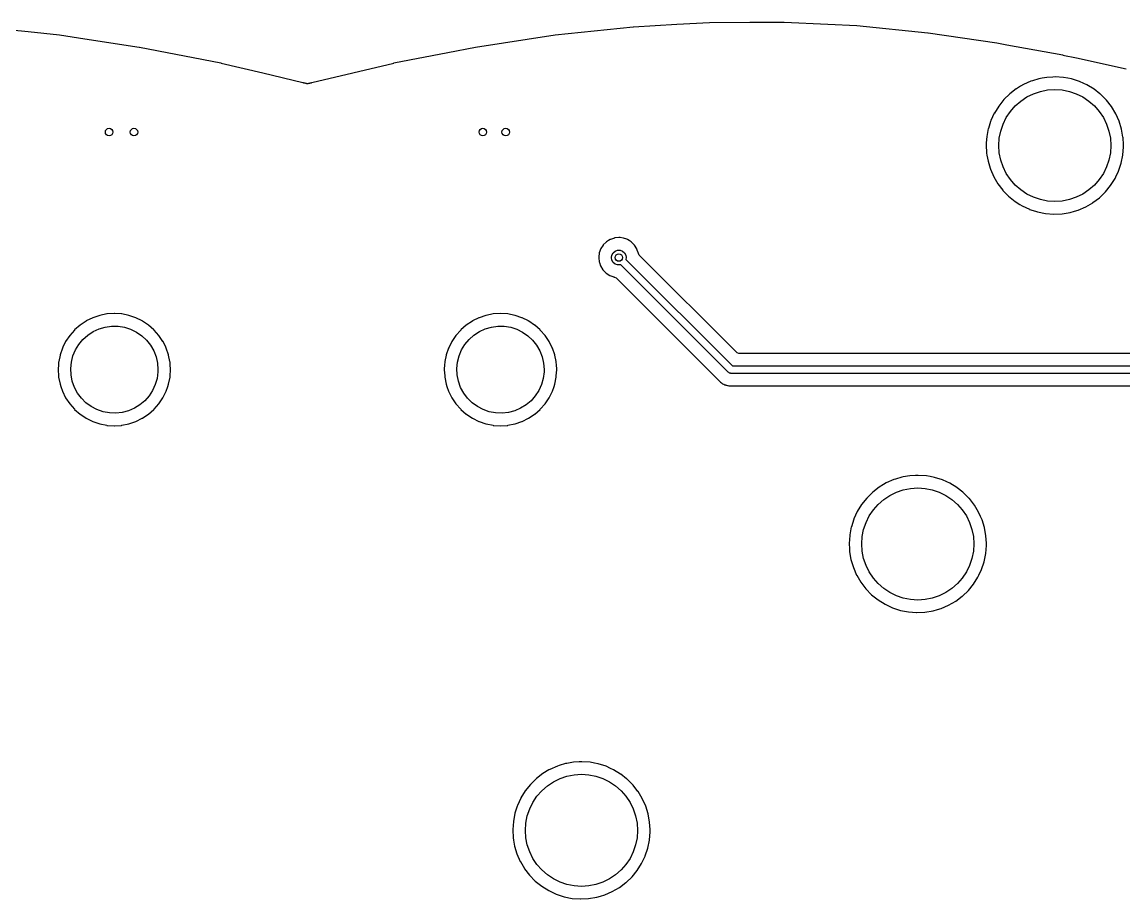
# Model space of a CAD drawing. Extents: x -3.92 to 3.92, y 0.02 to 7.83.
# Drawn here: x -0.451 to 1.29, y 6.447 to 7.833 of the extents above; entities that cross this region are included whole.
import ezdxf

# ---------------------------------------------------------------- set-up
doc = ezdxf.new("R2010")
doc.units = 0
doc.header["$MEASUREMENT"] = 0
doc.layers.add('BLACK', color=7, linetype='CONTINUOUS')

msp = doc.modelspace()

# ---------------------------------------------------------------- linework, layer by layer
at = {"layer": 'BLACK', "linetype": 'CONTINUOUS'}
for p, q in [((-0.514852, 7.82552), (-0.441457, 7.81781)), ((0.391758, 7.8126), (0.514851, 7.82552)), ((0.514851, 7.82552), (0.515088, 7.82554)), ((0.515088, 7.82554), (0.583857, 7.82942)), ((0.583857, 7.82942), (0.635379, 7.83234)), ((0.635379, 7.83234), (0.63563, 7.83234)), ((0.63563, 7.83234), (0.699375, 7.83271)), ((0.699375, 7.83271), (0.753124, 7.83302)), ((0.753124, 7.83302), (0.753387, 7.83301)), ((0.753387, 7.83301), (0.822297, 7.82975)), ((0.822297, 7.82975), (0.86809, 7.82758)), ((0.86809, 7.82758), (0.868363, 7.82756)), ((0.868363, 7.82756), (0.980448, 7.816)), ((-0.441457, 7.81781), (-0.391758, 7.8126)), ((-0.391758, 7.8126), (-0.391533, 7.81257)), ((-0.391533, 7.81257), (-0.351877, 7.80656)), ((-0.351877, 7.80656), (-0.265637, 7.7935)), ((0.265638, 7.7935), (0.391534, 7.81257)), ((0.391534, 7.81257), (0.391758, 7.8126)), ((0.980448, 7.816), (0.980665, 7.81597)), ((0.980665, 7.81597), (1.08938, 7.7999)), ((-0.265637, 7.7935), (-0.265428, 7.79347)), ((-0.265428, 7.79347), (-0.136728, 7.76826)), ((0.136728, 7.76826), (0.222146, 7.78499)), ((0.222146, 7.78499), (0.265427, 7.79347)), ((0.265427, 7.79347), (0.265638, 7.7935)), ((1.08938, 7.7999), (1.08954, 7.79987)), ((1.08954, 7.79987), (1.10516, 7.79703)), ((1.10516, 7.79703), (1.1938, 7.78091)), ((-0.136728, 7.76826), (-0.136532, 7.76821)), ((-0.136532, 7.76821), (-0.070486, 7.75246)), ((0.007257, 7.73738), (0.136532, 7.76821)), ((0.136532, 7.76821), (0.136728, 7.76826)), ((1.1938, 7.78091), (1.19397, 7.78088)), ((1.19397, 7.78088), (1.2155, 7.77616)), ((1.2155, 7.77616), (1.2936, 7.75907)), ((-0.070486, 7.75246), (-0.007244, 7.73738)), ((-0.007244, 7.73738), (-0.006982, 7.7373)), ((-0.006982, 7.7373), (-0.006771, 7.73719)), ((-0.006771, 7.73719), (-0.006425, 7.73711)), ((-0.006425, 7.73711), (-0.004309, 7.73667)), ((-0.004309, 7.73667), (-0.004167, 7.73664)), ((-0.004167, 7.73664), (-0.003195, 7.73641)), ((-0.003195, 7.73641), (-0.00302, 7.73639)), ((-0.00302, 7.73639), (-0.002848, 7.73637)), ((-0.002848, 7.73637), (-0.002645, 7.73633)), ((-0.002645, 7.73633), (-0.001677, 7.73613)), ((-0.001677, 7.73613), (-0.001245, 7.73604)), ((-0.001245, 7.73604), (-0.000546, 7.73609)), ((-0.000546, 7.73609), (0.000304, 7.73609)), ((0.000304, 7.73609), (0.001002, 7.73602)), ((0.001002, 7.73602), (0.002404, 7.7363)), ((0.002404, 7.7363), (0.002698, 7.73634)), ((0.002698, 7.73634), (0.002887, 7.73637)), ((0.002698, 7.73634), (0.002698, 7.73634)), ((0.002887, 7.73637), (0.003078, 7.73638)), ((0.003078, 7.73638), (0.004036, 7.73661)), ((0.004036, 7.73661), (0.004237, 7.73665)), ((0.004237, 7.73665), (0.006195, 7.73704)), ((0.006195, 7.73704), (0.006542, 7.7371)), ((0.006195, 7.73704), (0.006195, 7.73704)), ((0.006542, 7.7371), (0.006836, 7.73726)), ((0.006836, 7.73726), (0.007257, 7.73738)), ((1.127, 7.73161), (1.12025, 7.7276)), ((1.13135, 7.7342), (1.127, 7.73161)), ((1.14329, 7.73948), (1.13135, 7.7342)), ((1.14585, 7.74026), (1.14329, 7.73948)), ((1.15563, 7.74324), (1.14585, 7.74026)), ((1.15578, 7.74328), (1.15563, 7.74324)), ((1.15563, 7.74324), (1.15563, 7.74324)), ((1.16128, 7.74426), (1.15578, 7.74328)), ((1.16849, 7.74554), (1.16128, 7.74426)), ((1.16863, 7.74556), (1.16849, 7.74554)), ((1.16849, 7.74554), (1.16849, 7.74554)), ((1.17767, 7.74606), (1.16863, 7.74556)), ((1.18152, 7.74627), (1.17767, 7.74606)), ((1.18167, 7.74628), (1.18152, 7.74627)), ((1.18152, 7.74627), (1.18152, 7.74627)), ((1.1947, 7.74543), (1.18167, 7.74628)), ((1.19485, 7.7454), (1.1947, 7.74543)), ((1.20184, 7.74408), (1.19485, 7.7454)), ((1.19485, 7.7454), (1.19485, 7.7454)), ((1.20753, 7.74301), (1.20184, 7.74408)), ((1.21998, 7.73908), (1.20753, 7.74301)), ((1.22012, 7.73901), (1.21998, 7.73908)), ((1.22712, 7.73583), (1.22012, 7.73901)), ((1.22012, 7.73901), (1.22012, 7.73901)), ((1.23187, 7.73367), (1.22712, 7.73583)), ((1.24302, 7.72688), (1.23187, 7.73367)), ((1.10979, 7.71955), (1.10048, 7.71039)), ((1.12012, 7.72752), (1.10979, 7.71955)), ((1.12025, 7.7276), (1.12012, 7.72752)), ((1.12025, 7.7276), (1.12025, 7.7276)), ((1.12718, 7.70807), (1.13681, 7.71451)), ((1.13681, 7.71451), (1.1472, 7.71964)), ((1.1472, 7.71964), (1.15818, 7.72336)), ((1.15818, 7.72336), (1.16954, 7.72562)), ((1.16954, 7.72562), (1.1811, 7.72638)), ((1.1811, 7.72638), (1.19266, 7.72562)), ((1.19266, 7.72562), (1.20403, 7.72336)), ((1.20403, 7.72336), (1.215, 7.71964)), ((1.215, 7.71964), (1.22539, 7.71451)), ((1.22539, 7.71451), (1.23503, 7.70807)), ((1.24313, 7.72679), (1.24302, 7.72688)), ((1.25245, 7.71944), (1.24313, 7.72679)), ((1.25327, 7.71879), (1.25245, 7.71944)), ((1.26248, 7.70954), (1.25327, 7.71879)), ((1.09235, 7.70017), (1.08549, 7.68906)), ((1.10048, 7.71039), (1.09235, 7.70017)), ((1.11082, 7.69172), (1.11846, 7.70043)), ((1.11846, 7.70043), (1.12718, 7.70807)), ((1.23503, 7.70807), (1.24374, 7.70043)), ((1.24374, 7.70043), (1.25138, 7.69172)), ((1.26257, 7.70942), (1.26248, 7.70954)), ((1.27042, 7.69936), (1.26257, 7.70942)), ((1.26257, 7.70942), (1.26257, 7.70942)), ((1.27051, 7.69924), (1.27042, 7.69936)), ((1.27042, 7.69936), (1.27042, 7.69936)), ((1.27724, 7.68806), (1.27051, 7.69924)), ((1.08543, 7.68892), (1.08009, 7.67734)), ((1.08549, 7.68906), (1.08543, 7.68892)), ((1.09926, 7.67169), (1.10439, 7.68209)), ((1.10439, 7.68209), (1.11082, 7.69172)), ((1.25138, 7.69172), (1.25782, 7.68209)), ((1.25782, 7.68209), (1.26294, 7.67169)), ((1.28258, 7.67614), (1.27724, 7.68806)), ((1.076, 7.66463), (1.07357, 7.6521)), ((1.07603, 7.66477), (1.076, 7.66463)), ((1.076, 7.66463), (1.076, 7.66463)), ((1.07964, 7.676), (1.07603, 7.66477)), ((1.07998, 7.67706), (1.07964, 7.676)), ((1.08003, 7.6772), (1.07998, 7.67706)), ((1.07998, 7.67706), (1.07998, 7.67706)), ((1.08009, 7.67734), (1.08003, 7.6772)), ((1.08009, 7.67734), (1.08009, 7.67734)), ((1.09554, 7.66072), (1.09926, 7.67169)), ((1.26294, 7.67169), (1.26667, 7.66072)), ((1.28646, 7.66367), (1.28258, 7.67614)), ((1.2888, 7.65083), (1.28646, 7.66367)), ((1.07353, 7.65181), (1.07284, 7.64201)), ((1.07355, 7.65196), (1.07353, 7.65181)), ((1.07353, 7.65181), (1.07353, 7.65181)), ((1.07357, 7.6521), (1.07355, 7.65196)), ((1.07357, 7.6521), (1.07357, 7.6521)), ((1.09252, 7.6378), (1.09328, 7.64936)), ((1.09328, 7.64936), (1.09554, 7.66072)), ((1.26667, 7.66072), (1.26893, 7.64936)), ((1.26893, 7.64936), (1.26969, 7.6378)), ((1.28881, 7.65068), (1.2888, 7.65083)), ((1.28952, 7.63893), (1.28881, 7.65068)), ((1.28881, 7.65068), (1.28881, 7.65068)), ((1.07284, 7.64201), (1.07262, 7.63893)), ((1.07262, 7.63893), (1.07327, 7.62589)), ((1.09328, 7.62623), (1.09252, 7.6378)), ((1.26969, 7.6378), (1.26893, 7.62623)), ((1.28851, 7.62251), (1.28956, 7.63552)), ((1.28959, 7.6378), (1.28952, 7.63893)), ((1.28956, 7.63552), (1.28959, 7.6378)), ((1.07327, 7.62589), (1.0733, 7.62574)), ((1.0733, 7.62574), (1.0733, 7.62574)), ((1.0733, 7.62574), (1.07388, 7.62236)), ((1.07388, 7.62236), (1.07548, 7.61302)), ((1.07548, 7.61302), (1.07553, 7.61288)), ((1.07553, 7.61288), (1.07553, 7.61288)), ((1.07553, 7.61288), (1.07876, 7.60206)), ((1.09554, 7.61487), (1.09328, 7.62623)), ((1.09926, 7.6039), (1.09554, 7.61487)), ((1.26667, 7.61487), (1.26294, 7.6039)), ((1.26893, 7.62623), (1.26667, 7.61487)), ((1.28176, 7.59733), (1.28589, 7.60972)), ((1.28589, 7.60972), (1.28851, 7.62251)), ((1.07876, 7.60206), (1.07922, 7.60051)), ((1.07922, 7.60051), (1.08444, 7.58854)), ((1.10439, 7.5935), (1.09926, 7.6039)), ((1.11082, 7.58387), (1.10439, 7.5935)), ((1.25782, 7.5935), (1.25138, 7.58387)), ((1.26294, 7.6039), (1.25782, 7.5935)), ((1.27753, 7.58842), (1.28169, 7.5972)), ((1.28169, 7.5972), (1.28176, 7.59733)), ((1.08444, 7.58854), (1.08452, 7.58842)), ((1.08452, 7.58842), (1.08452, 7.58842)), ((1.08452, 7.58842), (1.09098, 7.57742)), ((1.09098, 7.57742), (1.09098, 7.57742)), ((1.09098, 7.57742), (1.09106, 7.57729)), ((1.09106, 7.57729), (1.09115, 7.57717)), ((1.09115, 7.57717), (1.09889, 7.56703)), ((1.11846, 7.57516), (1.11082, 7.58387)), ((1.12718, 7.56752), (1.11846, 7.57516)), ((1.24374, 7.57516), (1.23503, 7.56752)), ((1.25138, 7.58387), (1.24374, 7.57516)), ((1.26096, 7.56436), (1.2692, 7.57449)), ((1.2692, 7.57449), (1.27617, 7.58553)), ((1.27617, 7.58553), (1.27753, 7.58842)), ((1.09889, 7.56703), (1.09889, 7.56703)), ((1.09889, 7.56703), (1.09898, 7.56691)), ((1.09898, 7.56691), (1.10809, 7.55756)), ((1.10809, 7.55756), (1.11826, 7.54937)), ((1.13681, 7.56108), (1.12718, 7.56752)), ((1.1472, 7.55596), (1.13681, 7.56108)), ((1.22539, 7.56108), (1.215, 7.55596)), ((1.23503, 7.56752), (1.22539, 7.56108)), ((1.25156, 7.5553), (1.26096, 7.56436)), ((1.11826, 7.54937), (1.11839, 7.54929)), ((1.11839, 7.54929), (1.11839, 7.54929)), ((1.11839, 7.54929), (1.12578, 7.54468)), ((1.12578, 7.54468), (1.12934, 7.54246)), ((1.12934, 7.54246), (1.14117, 7.53693)), ((1.15818, 7.55223), (1.1472, 7.55596)), ((1.16954, 7.54997), (1.15818, 7.55223)), ((1.1811, 7.54921), (1.16954, 7.54997)), ((1.19266, 7.54997), (1.1811, 7.54921)), ((1.20403, 7.55223), (1.19266, 7.54997)), ((1.215, 7.55596), (1.20403, 7.55223)), ((1.21785, 7.53572), (1.22985, 7.54088)), ((1.22985, 7.54088), (1.24114, 7.54744)), ((1.24114, 7.54744), (1.24126, 7.54753)), ((1.24126, 7.54753), (1.25144, 7.55521)), ((1.24126, 7.54753), (1.24126, 7.54753)), ((1.25144, 7.55521), (1.25156, 7.5553)), ((1.14117, 7.53693), (1.14131, 7.53688)), ((1.14131, 7.53688), (1.15075, 7.53379)), ((1.15075, 7.53379), (1.15357, 7.53286)), ((1.15357, 7.53286), (1.16638, 7.53031)), ((1.16638, 7.53031), (1.16653, 7.5303)), ((1.16653, 7.5303), (1.16653, 7.5303)), ((1.16653, 7.5303), (1.17925, 7.52933)), ((1.17925, 7.52933), (1.17925, 7.52933)), ((1.17925, 7.52933), (1.1794, 7.52932)), ((1.1794, 7.52932), (1.19244, 7.5299)), ((1.19244, 7.5299), (1.20532, 7.53205)), ((1.20532, 7.53205), (1.20546, 7.53209)), ((1.20546, 7.53209), (1.21204, 7.53402)), ((1.20546, 7.53209), (1.20546, 7.53209)), ((1.21204, 7.53402), (1.21785, 7.53572)), ((0.475906, 7.48766), (0.4726, 7.48562)), ((0.478386, 7.48918), (0.475906, 7.48766)), ((0.478622, 7.48933), (0.478386, 7.48918)), ((0.478386, 7.48918), (0.478386, 7.48918)), ((0.478885, 7.48942), (0.478622, 7.48933)), ((0.485053, 7.49152), (0.478885, 7.48942)), ((0.478885, 7.48942), (0.478885, 7.48942)), ((0.485316, 7.49161), (0.485053, 7.49152)), ((0.485591, 7.49163), (0.485316, 7.49161)), ((0.485592, 7.49163), (0.485591, 7.49163)), ((0.492072, 7.49232), (0.485592, 7.49163)), ((0.492347, 7.49234), (0.492072, 7.49232)), ((0.492072, 7.49232), (0.492072, 7.49232)), ((0.494062, 7.49214), (0.492347, 7.49234)), ((0.499093, 7.49154), (0.494062, 7.49214)), ((0.499368, 7.49151), (0.499093, 7.49154)), ((0.499093, 7.49154), (0.499093, 7.49154)), ((0.499629, 7.49141), (0.499368, 7.49151)), ((0.504856, 7.48955), (0.499629, 7.49141)), ((0.499629, 7.49141), (0.499629, 7.49141)), ((0.506029, 7.48914), (0.504856, 7.48955)), ((0.50836, 7.48766), (0.506029, 7.48914)), ((0.511565, 7.48562), (0.50836, 7.48766)), ((0.463718, 7.47473), (0.4613, 7.46809)), ((0.463869, 7.47496), (0.463718, 7.47473)), ((0.467398, 7.48044), (0.463869, 7.47496)), ((0.467549, 7.48067), (0.467398, 7.48044)), ((0.467398, 7.48044), (0.467398, 7.48044)), ((0.472118, 7.48515), (0.467549, 7.48067)), ((0.472402, 7.48543), (0.472118, 7.48515)), ((0.4726, 7.48562), (0.472402, 7.48543)), ((0.472402, 7.48543), (0.472402, 7.48543)), ((0.483078, 7.46822), (0.48622, 7.47086)), ((0.48622, 7.47086), (0.490075, 7.47226)), ((0.490075, 7.47226), (0.494177, 7.47226)), ((0.494177, 7.47226), (0.498031, 7.47086)), ((0.498031, 7.47086), (0.501174, 7.46822)), ((0.511999, 7.48535), (0.511565, 7.48562)), ((0.512194, 7.48515), (0.511999, 7.48535)), ((0.514479, 7.48285), (0.512194, 7.48515)), ((0.512194, 7.48515), (0.512194, 7.48515)), ((0.516981, 7.48033), (0.514479, 7.48285)), ((0.520728, 7.47433), (0.516981, 7.48033)), ((0.520819, 7.47407), (0.520728, 7.47433)), ((0.522812, 7.46835), (0.520819, 7.47407)), ((0.4613, 7.46809), (0.460414, 7.46107)), ((0.460414, 7.46107), (0.460441, 7.4608)), ((0.460441, 7.4608), (0.460441, 7.4608)), ((0.460441, 7.4608), (0.460473, 7.46047)), ((0.460473, 7.46047), (0.461104, 7.45404)), ((0.461104, 7.45404), (0.461191, 7.45377)), ((0.461191, 7.45377), (0.461191, 7.45377)), ((0.461191, 7.45377), (0.461534, 7.45274)), ((0.461534, 7.45274), (0.463336, 7.44733)), ((0.480315, 7.46063), (0.481027, 7.46467)), ((0.481027, 7.45659), (0.480315, 7.46063)), ((0.481027, 7.46467), (0.483078, 7.46822)), ((0.483078, 7.45304), (0.481027, 7.45659)), ((0.48622, 7.4504), (0.483078, 7.45304)), ((0.501174, 7.46822), (0.503225, 7.46467)), ((0.503225, 7.46467), (0.503937, 7.46063)), ((0.503937, 7.46063), (0.503418, 7.45769)), ((0.503418, 7.45769), (0.671737, 7.28937)), ((0.523053, 7.46766), (0.522812, 7.46835)), ((0.523084, 7.46738), (0.523053, 7.46766)), ((0.523093, 7.46734), (0.523084, 7.46738)), ((0.523161, 7.46693), (0.523093, 7.46734)), ((0.524501, 7.46447), (0.523161, 7.46693)), ((0.678446, 7.31053), (0.524501, 7.46447)), ((0.463336, 7.44733), (0.466998, 7.44128)), ((0.466998, 7.44128), (0.47191, 7.43619)), ((0.47191, 7.43619), (0.477826, 7.43232)), ((0.490075, 7.449), (0.48622, 7.4504)), ((0.494177, 7.449), (0.490075, 7.449)), ((0.495078, 7.44933), (0.494177, 7.449)), ((0.665116, 7.27929), (0.495078, 7.44933)), ((0.477826, 7.43232), (0.478086, 7.43222)), ((0.478086, 7.43222), (0.484193, 7.42995)), ((0.484193, 7.42995), (0.484194, 7.42995)), ((0.484194, 7.42995), (0.484453, 7.42986)), ((0.484453, 7.42986), (0.484728, 7.42982)), ((0.484728, 7.42982), (0.484728, 7.42982)), ((0.484728, 7.42982), (0.485359, 7.42974)), ((0.485359, 7.42974), (0.487914, 7.4286)), ((0.487914, 7.4286), (0.488211, 7.42833)), ((0.488211, 7.42833), (0.648927, 7.26761)), ((-0.338944, 7.36555), (-0.339098, 7.3655)), ((-0.328253, 7.36918), (-0.338944, 7.36555)), ((-0.328099, 7.36923), (-0.328253, 7.36918)), ((-0.328253, 7.36918), (-0.328253, 7.36918)), ((-0.32794, 7.36926), (-0.328099, 7.36923)), ((-0.316867, 7.37147), (-0.32794, 7.36926)), ((-0.32794, 7.36926), (-0.32794, 7.36926)), ((-0.316708, 7.3715), (-0.316867, 7.37147)), ((-0.316867, 7.37147), (-0.316867, 7.37147)), ((-0.316546, 7.37151), (-0.316708, 7.3715)), ((-0.30528, 7.37225), (-0.316546, 7.37151)), ((-0.316546, 7.37151), (-0.316546, 7.37151)), ((-0.305118, 7.37226), (-0.30528, 7.37225)), ((-0.304956, 7.37225), (-0.305118, 7.37226)), ((-0.29369, 7.37151), (-0.304956, 7.37225)), ((-0.293528, 7.3715), (-0.29369, 7.37151)), ((-0.29369, 7.37151), (-0.29369, 7.37151)), ((-0.293369, 7.37147), (-0.293528, 7.3715)), ((-0.282296, 7.36926), (-0.293369, 7.37147)), ((-0.293369, 7.37147), (-0.293369, 7.37147)), ((-0.282137, 7.36923), (-0.282296, 7.36926)), ((-0.282296, 7.36926), (-0.282296, 7.36926)), ((-0.281983, 7.36918), (-0.282137, 7.36923)), ((-0.271292, 7.36555), (-0.281983, 7.36918)), ((-0.281983, 7.36918), (-0.281983, 7.36918)), ((-0.271139, 7.3655), (-0.271292, 7.36555)), ((0.271292, 7.36555), (0.271139, 7.3655)), ((0.281983, 7.36918), (0.271292, 7.36555)), ((0.282137, 7.36923), (0.281983, 7.36918)), ((0.281983, 7.36918), (0.281983, 7.36918)), ((0.282296, 7.36926), (0.282137, 7.36923)), ((0.293369, 7.37147), (0.282296, 7.36926)), ((0.282296, 7.36926), (0.282296, 7.36926)), ((0.293528, 7.3715), (0.293369, 7.37147)), ((0.293369, 7.37147), (0.293369, 7.37147)), ((0.29369, 7.37151), (0.293528, 7.3715)), ((0.304956, 7.37225), (0.29369, 7.37151)), ((0.29369, 7.37151), (0.29369, 7.37151)), ((0.305118, 7.37226), (0.304956, 7.37225)), ((0.30528, 7.37225), (0.305118, 7.37226)), ((0.316546, 7.37151), (0.30528, 7.37225)), ((0.316708, 7.3715), (0.316546, 7.37151)), ((0.316546, 7.37151), (0.316546, 7.37151)), ((0.316867, 7.37147), (0.316708, 7.3715)), ((0.32794, 7.36926), (0.316867, 7.37147)), ((0.316867, 7.37147), (0.316867, 7.37147)), ((0.328099, 7.36923), (0.32794, 7.36926)), ((0.32794, 7.36926), (0.32794, 7.36926)), ((0.328253, 7.36918), (0.328099, 7.36923)), ((0.338944, 7.36555), (0.328253, 7.36918)), ((0.328253, 7.36918), (0.328253, 7.36918)), ((0.339098, 7.3655), (0.338944, 7.36555)), ((-0.359294, 7.3538), (-0.367782, 7.34636)), ((-0.359293, 7.3538), (-0.359294, 7.3538)), ((-0.359172, 7.35391), (-0.359293, 7.3538)), ((-0.349514, 7.36036), (-0.359172, 7.35391)), ((-0.349369, 7.36043), (-0.349514, 7.36036)), ((-0.339243, 7.36543), (-0.349369, 7.36043)), ((-0.349369, 7.36043), (-0.349369, 7.36043)), ((-0.339098, 7.3655), (-0.339243, 7.36543)), ((-0.339243, 7.36543), (-0.339243, 7.36543)), ((-0.329247, 7.348), (-0.319443, 7.35086)), ((-0.319443, 7.35086), (-0.309324, 7.35223)), ((-0.309324, 7.35223), (-0.299113, 7.3521)), ((-0.299113, 7.3521), (-0.289034, 7.35046)), ((-0.289034, 7.35046), (-0.279309, 7.34735)), ((-0.270993, 7.36543), (-0.271139, 7.3655)), ((-0.260868, 7.36043), (-0.270993, 7.36543)), ((-0.270993, 7.36543), (-0.270993, 7.36543)), ((-0.260867, 7.36043), (-0.260868, 7.36043)), ((-0.260722, 7.36036), (-0.260867, 7.36043)), ((-0.260587, 7.36027), (-0.260722, 7.36036)), ((-0.2512, 7.354), (-0.260587, 7.36027)), ((-0.251065, 7.35391), (-0.2512, 7.354)), ((-0.2512, 7.354), (-0.2512, 7.354)), ((-0.250943, 7.3538), (-0.251065, 7.35391)), ((-0.242454, 7.34636), (-0.250943, 7.3538)), ((-0.250943, 7.3538), (-0.250943, 7.3538)), ((0.250943, 7.3538), (0.242454, 7.34636)), ((0.251065, 7.35391), (0.250943, 7.3538)), ((0.250943, 7.3538), (0.250943, 7.3538)), ((0.260722, 7.36036), (0.251065, 7.35391)), ((0.260868, 7.36043), (0.260722, 7.36036)), ((0.270993, 7.36543), (0.260868, 7.36043)), ((0.260868, 7.36043), (0.260868, 7.36043)), ((0.271139, 7.3655), (0.270993, 7.36543)), ((0.270993, 7.36543), (0.270993, 7.36543)), ((0.28099, 7.348), (0.290794, 7.35086)), ((0.290794, 7.35086), (0.300912, 7.35223)), ((0.300912, 7.35223), (0.311123, 7.3521)), ((0.311123, 7.3521), (0.321202, 7.35046)), ((0.321202, 7.35046), (0.330928, 7.34735)), ((0.339243, 7.36543), (0.339098, 7.3655)), ((0.349369, 7.36043), (0.339243, 7.36543)), ((0.339243, 7.36543), (0.339243, 7.36543)), ((0.349514, 7.36036), (0.349369, 7.36043)), ((0.349369, 7.36043), (0.349369, 7.36043)), ((0.34965, 7.36027), (0.349514, 7.36036)), ((0.359036, 7.354), (0.34965, 7.36027)), ((0.359172, 7.35391), (0.359036, 7.354)), ((0.359036, 7.354), (0.359036, 7.354)), ((0.359293, 7.3538), (0.359172, 7.35391)), ((0.359294, 7.3538), (0.359293, 7.3538)), ((0.367782, 7.34636), (0.359294, 7.3538)), ((-0.375562, 7.33752), (-0.382015, 7.32786)), ((-0.375455, 7.33764), (-0.375562, 7.33752)), ((-0.368011, 7.34613), (-0.375455, 7.33764)), ((-0.375455, 7.33764), (-0.375455, 7.33764)), ((-0.367904, 7.34625), (-0.368011, 7.34613)), ((-0.367782, 7.34636), (-0.367904, 7.34625)), ((-0.361209, 7.32347), (-0.354679, 7.33132)), ((-0.354679, 7.33132), (-0.34706, 7.33812)), ((-0.34706, 7.33812), (-0.33852, 7.34372)), ((-0.33852, 7.34372), (-0.329247, 7.348)), ((-0.279309, 7.34735), (-0.27015, 7.34283)), ((-0.27015, 7.34283), (-0.261759, 7.33701)), ((-0.261759, 7.33701), (-0.254321, 7.33001)), ((-0.242332, 7.34625), (-0.242454, 7.34636)), ((-0.242226, 7.34613), (-0.242332, 7.34625)), ((-0.234781, 7.33764), (-0.242226, 7.34613)), ((-0.234674, 7.33752), (-0.234781, 7.33764)), ((-0.234781, 7.33764), (-0.234781, 7.33764)), ((-0.228222, 7.32786), (-0.234674, 7.33752)), ((0.234674, 7.33752), (0.228222, 7.32786)), ((0.234781, 7.33764), (0.234674, 7.33752)), ((0.242226, 7.34613), (0.234781, 7.33764)), ((0.234781, 7.33764), (0.234781, 7.33764)), ((0.242332, 7.34625), (0.242226, 7.34613)), ((0.242454, 7.34636), (0.242332, 7.34625)), ((0.249027, 7.32347), (0.255557, 7.33132)), ((0.255557, 7.33132), (0.263176, 7.33812)), ((0.263176, 7.33812), (0.271716, 7.34372)), ((0.271716, 7.34372), (0.28099, 7.348)), ((0.330928, 7.34735), (0.340086, 7.34283)), ((0.340086, 7.34283), (0.348477, 7.33701)), ((0.348477, 7.33701), (0.355915, 7.33001)), ((0.367904, 7.34625), (0.367782, 7.34636)), ((0.368011, 7.34613), (0.367904, 7.34625)), ((0.375455, 7.33764), (0.368011, 7.34613)), ((0.375562, 7.33752), (0.375455, 7.33764)), ((0.375455, 7.33764), (0.375455, 7.33764)), ((0.382015, 7.32786), (0.375562, 7.33752)), ((-0.387204, 7.31729), (-0.390803, 7.30669)), ((-0.387152, 7.31744), (-0.387204, 7.31729)), ((-0.387204, 7.31729), (-0.387204, 7.31729)), ((-0.38629, 7.31919), (-0.387152, 7.31744)), ((-0.382087, 7.32771), (-0.38629, 7.31919)), ((-0.382086, 7.32772), (-0.382087, 7.32771)), ((-0.382015, 7.32786), (-0.382086, 7.32772)), ((-0.370455, 7.30533), (-0.366506, 7.31474)), ((-0.366506, 7.31474), (-0.361209, 7.32347)), ((-0.254321, 7.33001), (-0.247999, 7.32199)), ((-0.247999, 7.32199), (-0.242932, 7.31313)), ((-0.22815, 7.32772), (-0.228222, 7.32786)), ((-0.22815, 7.32771), (-0.22815, 7.32772)), ((-0.223947, 7.31919), (-0.22815, 7.32771)), ((-0.223085, 7.31744), (-0.223947, 7.31919)), ((-0.223032, 7.31729), (-0.223085, 7.31744)), ((-0.219433, 7.30669), (-0.223032, 7.31729)), ((-0.223032, 7.31729), (-0.223032, 7.31729)), ((0.223032, 7.31729), (0.219433, 7.30669)), ((0.223085, 7.31744), (0.223032, 7.31729)), ((0.223032, 7.31729), (0.223032, 7.31729)), ((0.223947, 7.31919), (0.223085, 7.31744)), ((0.22815, 7.32771), (0.223947, 7.31919)), ((0.228222, 7.32786), (0.22815, 7.32772)), ((0.22815, 7.32772), (0.22815, 7.32771)), ((0.239781, 7.30533), (0.24373, 7.31474)), ((0.24373, 7.31474), (0.249027, 7.32347)), ((0.355915, 7.33001), (0.362237, 7.32199)), ((0.362237, 7.32199), (0.367304, 7.31313)), ((0.382086, 7.32772), (0.382015, 7.32786)), ((0.382087, 7.32771), (0.382086, 7.32772)), ((0.38629, 7.31919), (0.382087, 7.32771)), ((0.387152, 7.31744), (0.38629, 7.31919)), ((0.387204, 7.31729), (0.387152, 7.31744)), ((0.390803, 7.30669), (0.387204, 7.31729)), ((0.387204, 7.31729), (0.387204, 7.31729)), ((-0.392851, 7.29656), (-0.393151, 7.29505)), ((-0.390917, 7.30629), (-0.392851, 7.29656)), ((-0.390885, 7.30645), (-0.390917, 7.30629)), ((-0.390917, 7.30629), (-0.390917, 7.30629)), ((-0.390803, 7.30669), (-0.390885, 7.30645)), ((-0.372969, 7.29543), (-0.370455, 7.30533)), ((-0.242932, 7.31313), (-0.239231, 7.30361)), ((-0.239231, 7.30361), (-0.236977, 7.29365)), ((-0.219351, 7.30645), (-0.219433, 7.30669)), ((-0.219319, 7.30629), (-0.219351, 7.30645)), ((-0.217385, 7.29656), (-0.219319, 7.30629)), ((-0.219319, 7.30629), (-0.219319, 7.30629)), ((-0.217085, 7.29505), (-0.217385, 7.29656)), ((0.217385, 7.29656), (0.217085, 7.29505)), ((0.219319, 7.30629), (0.217385, 7.29656)), ((0.219351, 7.30645), (0.219319, 7.30629)), ((0.219319, 7.30629), (0.219319, 7.30629)), ((0.219433, 7.30669), (0.219351, 7.30645)), ((0.237267, 7.29543), (0.239781, 7.30533)), ((0.367304, 7.31313), (0.371005, 7.30361)), ((0.371005, 7.30361), (0.373259, 7.29365)), ((0.390885, 7.30645), (0.390803, 7.30669)), ((0.390917, 7.30629), (0.390885, 7.30645)), ((0.392851, 7.29656), (0.390917, 7.30629)), ((0.390917, 7.30629), (0.390917, 7.30629)), ((0.393151, 7.29505), (0.392851, 7.29656)), ((0.679272, 7.30986), (0.678446, 7.31053)), ((0.681954, 7.30907), (0.679272, 7.30986)), ((1.53399, 7.30907), (0.681954, 7.30907)), ((-0.393381, 7.29154), (-0.393911, 7.28346)), ((-0.393911, 7.28346), (-0.3939, 7.2833)), ((-0.3939, 7.2833), (-0.393265, 7.27362)), ((-0.393162, 7.29489), (-0.393381, 7.29154)), ((-0.393151, 7.29505), (-0.393162, 7.29489)), ((-0.393162, 7.29489), (-0.393162, 7.29489)), ((-0.373992, 7.28527), (-0.372969, 7.29543)), ((-0.373502, 7.27507), (-0.373992, 7.28527)), ((-0.236315, 7.27986), (-0.237604, 7.26973)), ((-0.236977, 7.29365), (-0.23622, 7.28346)), ((-0.23622, 7.28346), (-0.236315, 7.27986)), ((-0.217075, 7.29489), (-0.217085, 7.29505)), ((-0.217075, 7.29489), (-0.217075, 7.29489)), ((-0.216855, 7.29154), (-0.217075, 7.29489)), ((-0.216971, 7.27362), (-0.216336, 7.2833)), ((-0.216326, 7.28346), (-0.216855, 7.29154)), ((-0.216336, 7.2833), (-0.216326, 7.28346)), ((0.216855, 7.29154), (0.216326, 7.28346)), ((0.216326, 7.28346), (0.216336, 7.2833)), ((0.216336, 7.2833), (0.216971, 7.27362)), ((0.217075, 7.29489), (0.216855, 7.29154)), ((0.217085, 7.29505), (0.217075, 7.29489)), ((0.217075, 7.29489), (0.217075, 7.29489)), ((0.236244, 7.28527), (0.237267, 7.29543)), ((0.236734, 7.27507), (0.236244, 7.28527)), ((0.373921, 7.27986), (0.372633, 7.26973)), ((0.373259, 7.29365), (0.374016, 7.28346)), ((0.374016, 7.28346), (0.373921, 7.27986)), ((0.393162, 7.29489), (0.393151, 7.29505)), ((0.393381, 7.29154), (0.393162, 7.29489)), ((0.393162, 7.29489), (0.393162, 7.29489)), ((0.393265, 7.27362), (0.3939, 7.2833)), ((0.393911, 7.28346), (0.393381, 7.29154)), ((0.3939, 7.2833), (0.393911, 7.28346)), ((0.665789, 7.2789), (0.665116, 7.27929)), ((0.666339, 7.27835), (0.665789, 7.2789)), ((0.671737, 7.28937), (1.53543, 7.28937)), ((-0.393265, 7.27362), (-0.393151, 7.27187)), ((-0.393151, 7.27187), (-0.393119, 7.27172)), ((-0.393119, 7.27172), (-0.393119, 7.27172)), ((-0.393119, 7.27172), (-0.390934, 7.26073)), ((-0.37151, 7.26505), (-0.373502, 7.27507)), ((-0.368059, 7.25544), (-0.37151, 7.26505)), ((-0.237604, 7.26973), (-0.240376, 7.2599)), ((-0.219302, 7.26073), (-0.217117, 7.27172)), ((-0.217117, 7.27172), (-0.217085, 7.27187)), ((-0.217117, 7.27172), (-0.217117, 7.27172)), ((-0.217085, 7.27187), (-0.216971, 7.27362)), ((0.216971, 7.27362), (0.217085, 7.27187)), ((0.217085, 7.27187), (0.217117, 7.27172)), ((0.217117, 7.27172), (0.217117, 7.27172)), ((0.217117, 7.27172), (0.219302, 7.26073)), ((0.238726, 7.26505), (0.236734, 7.27507)), ((0.242177, 7.25544), (0.238726, 7.26505)), ((0.372633, 7.26973), (0.369861, 7.2599)), ((0.390934, 7.26073), (0.393119, 7.27172)), ((0.393119, 7.27172), (0.393151, 7.27187)), ((0.393119, 7.27172), (0.393119, 7.27172)), ((0.393151, 7.27187), (0.393265, 7.27362)), ((0.648927, 7.26761), (0.649236, 7.26727)), ((0.649236, 7.26727), (0.649401, 7.26701)), ((0.649401, 7.26701), (0.649629, 7.2668)), ((0.649629, 7.2668), (0.649629, 7.2668)), ((0.649629, 7.2668), (0.65141, 7.26512)), ((0.65141, 7.26512), (0.651522, 7.26502)), ((0.651522, 7.26502), (0.652321, 7.26422)), ((0.652321, 7.26422), (0.652445, 7.26412)), ((0.652445, 7.26412), (0.652445, 7.26412)), ((0.652445, 7.26412), (0.652456, 7.26411)), ((0.652456, 7.26411), (0.652811, 7.26381)), ((0.652811, 7.26381), (0.654118, 7.26258)), ((0.654118, 7.26258), (0.654392, 7.26243)), ((0.654392, 7.26243), (0.654845, 7.26218)), ((0.654845, 7.26218), (0.655496, 7.26175)), ((0.655496, 7.26175), (0.656151, 7.26125)), ((0.656151, 7.26125), (0.657544, 7.26064)), ((0.66709, 7.27815), (0.666339, 7.27835)), ((0.667763, 7.27776), (0.66709, 7.27815)), ((0.66854, 7.27776), (0.667763, 7.27776)), ((0.669291, 7.27756), (0.66854, 7.27776)), ((1.53299, 7.27756), (0.669291, 7.27756)), ((-0.390934, 7.26073), (-0.390885, 7.26048)), ((-0.390885, 7.26048), (-0.390833, 7.26033)), ((-0.390833, 7.26033), (-0.390833, 7.26033)), ((-0.390833, 7.26033), (-0.389725, 7.25707)), ((-0.389725, 7.25707), (-0.387152, 7.24949)), ((-0.387152, 7.24949), (-0.382015, 7.23907)), ((-0.363226, 7.24645), (-0.368059, 7.25544)), ((-0.357116, 7.23826), (-0.363226, 7.24645)), ((-0.24457, 7.25059), (-0.250094, 7.242)), ((-0.240376, 7.2599), (-0.24457, 7.25059)), ((-0.228222, 7.23907), (-0.223085, 7.24949)), ((-0.223085, 7.24949), (-0.220511, 7.25707)), ((-0.220511, 7.25707), (-0.219403, 7.26033)), ((-0.219403, 7.26033), (-0.219351, 7.26048)), ((-0.219403, 7.26033), (-0.219403, 7.26033)), ((-0.219351, 7.26048), (-0.219302, 7.26073)), ((0.219302, 7.26073), (0.219351, 7.26048)), ((0.219351, 7.26048), (0.219403, 7.26033)), ((0.219403, 7.26033), (0.219403, 7.26033)), ((0.219403, 7.26033), (0.220511, 7.25707)), ((0.220511, 7.25707), (0.223085, 7.24949)), ((0.223085, 7.24949), (0.228222, 7.23907)), ((0.24701, 7.24645), (0.242177, 7.25544)), ((0.25312, 7.23826), (0.24701, 7.24645)), ((0.365667, 7.25059), (0.360142, 7.242)), ((0.369861, 7.2599), (0.365667, 7.25059)), ((0.382015, 7.23907), (0.387152, 7.24949)), ((0.387152, 7.24949), (0.389725, 7.25707)), ((0.389725, 7.25707), (0.390833, 7.26033)), ((0.390833, 7.26033), (0.390885, 7.26048)), ((0.390833, 7.26033), (0.390833, 7.26033)), ((0.390885, 7.26048), (0.390934, 7.26073)), ((0.657544, 7.26064), (0.657797, 7.26053)), ((0.657797, 7.26053), (0.658216, 7.26033)), ((0.658216, 7.26033), (0.659789, 7.25946)), ((0.659789, 7.25946), (0.660091, 7.25939)), ((0.660091, 7.25939), (0.660091, 7.25939)), ((0.660091, 7.25939), (0.660592, 7.25926)), ((0.660592, 7.25926), (0.661329, 7.25901)), ((0.661329, 7.25901), (0.661803, 7.2588)), ((0.661803, 7.2588), (0.661803, 7.2588)), ((0.661803, 7.2588), (0.66209, 7.25868)), ((0.66209, 7.25868), (0.663861, 7.2584)), ((0.663861, 7.2584), (0.664319, 7.2583)), ((0.664319, 7.2583), (0.665754, 7.25793)), ((0.665754, 7.25793), (0.665754, 7.25793)), ((0.665754, 7.25793), (0.666056, 7.25785)), ((0.666056, 7.25785), (0.666885, 7.25785)), ((0.666885, 7.25785), (0.667661, 7.25779)), ((0.667661, 7.25779), (0.668481, 7.25766)), ((0.668481, 7.25766), (0.668791, 7.25769)), ((0.668791, 7.25769), (0.670266, 7.25783)), ((0.670266, 7.25783), (0.670733, 7.25785)), ((0.670733, 7.25785), (1.52277, 7.25785)), ((-0.382015, 7.23907), (-0.375562, 7.22941)), ((-0.375562, 7.22941), (-0.375455, 7.22929)), ((-0.375455, 7.22929), (-0.375455, 7.22929)), ((-0.375455, 7.22929), (-0.368011, 7.2208)), ((-0.349864, 7.23107), (-0.357116, 7.23826)), ((-0.341628, 7.22504), (-0.349864, 7.23107)), ((-0.264621, 7.22773), (-0.273305, 7.22235)), ((-0.256827, 7.23432), (-0.264621, 7.22773)), ((-0.250094, 7.242), (-0.256827, 7.23432)), ((-0.242226, 7.2208), (-0.234781, 7.22929)), ((-0.234781, 7.22929), (-0.234674, 7.22941)), ((-0.234781, 7.22929), (-0.234781, 7.22929)), ((-0.234674, 7.22941), (-0.228222, 7.23907)), ((0.228222, 7.23907), (0.234674, 7.22941)), ((0.234674, 7.22941), (0.234781, 7.22929)), ((0.234781, 7.22929), (0.234781, 7.22929)), ((0.234781, 7.22929), (0.242226, 7.2208)), ((0.260373, 7.23107), (0.25312, 7.23826)), ((0.268608, 7.22504), (0.260373, 7.23107)), ((0.345615, 7.22773), (0.336931, 7.22235)), ((0.353409, 7.23432), (0.345615, 7.22773)), ((0.360142, 7.242), (0.353409, 7.23432)), ((0.368011, 7.2208), (0.375455, 7.22929)), ((0.375455, 7.22929), (0.375562, 7.22941)), ((0.375455, 7.22929), (0.375455, 7.22929)), ((0.375562, 7.22941), (0.382015, 7.23907)), ((-0.368011, 7.2208), (-0.367904, 7.22068)), ((-0.367904, 7.22068), (-0.367782, 7.22057)), ((-0.367782, 7.22057), (-0.359294, 7.21313)), ((-0.359294, 7.21313), (-0.359293, 7.21313)), ((-0.359293, 7.21313), (-0.359172, 7.21302)), ((-0.359172, 7.21302), (-0.359037, 7.21293)), ((-0.359037, 7.21293), (-0.359036, 7.21293)), ((-0.359036, 7.21293), (-0.35179, 7.20809)), ((-0.332591, 7.22028), (-0.341628, 7.22504)), ((-0.32295, 7.21691), (-0.332591, 7.22028)), ((-0.312918, 7.21501), (-0.32295, 7.21691)), ((-0.302714, 7.21461), (-0.312918, 7.21501)), ((-0.292563, 7.21572), (-0.302714, 7.21461)), ((-0.282687, 7.21832), (-0.292563, 7.21572)), ((-0.273305, 7.22235), (-0.282687, 7.21832)), ((-0.258446, 7.20809), (-0.2512, 7.21293)), ((-0.2512, 7.21293), (-0.251065, 7.21302)), ((-0.2512, 7.21293), (-0.2512, 7.21293)), ((-0.251065, 7.21302), (-0.250943, 7.21313)), ((-0.250943, 7.21313), (-0.242454, 7.22057)), ((-0.250943, 7.21313), (-0.250943, 7.21313)), ((-0.242454, 7.22057), (-0.242332, 7.22068)), ((-0.242332, 7.22068), (-0.242226, 7.2208)), ((0.242226, 7.2208), (0.242332, 7.22068)), ((0.242332, 7.22068), (0.242454, 7.22057)), ((0.242454, 7.22057), (0.250943, 7.21313)), ((0.250943, 7.21313), (0.250943, 7.21313)), ((0.250943, 7.21313), (0.251065, 7.21302)), ((0.251065, 7.21302), (0.2512, 7.21293)), ((0.2512, 7.21293), (0.2512, 7.21293)), ((0.2512, 7.21293), (0.258446, 7.20809)), ((0.277645, 7.22028), (0.268608, 7.22504)), ((0.287286, 7.21691), (0.277645, 7.22028)), ((0.297319, 7.21501), (0.287286, 7.21691)), ((0.307523, 7.21461), (0.297319, 7.21501)), ((0.317674, 7.21572), (0.307523, 7.21461)), ((0.327549, 7.21832), (0.317674, 7.21572)), ((0.336931, 7.22235), (0.327549, 7.21832)), ((0.35179, 7.20809), (0.359036, 7.21293)), ((0.359036, 7.21293), (0.359037, 7.21293)), ((0.359037, 7.21293), (0.359172, 7.21302)), ((0.359172, 7.21302), (0.359293, 7.21313)), ((0.359293, 7.21313), (0.359294, 7.21313)), ((0.359294, 7.21313), (0.367782, 7.22057)), ((0.367782, 7.22057), (0.367904, 7.22068)), ((0.367904, 7.22068), (0.368011, 7.2208)), ((-0.35179, 7.20809), (-0.349514, 7.20657)), ((-0.349514, 7.20657), (-0.349369, 7.2065)), ((-0.349369, 7.2065), (-0.349369, 7.2065)), ((-0.349369, 7.2065), (-0.339243, 7.2015)), ((-0.339243, 7.2015), (-0.339098, 7.20143)), ((-0.339098, 7.20143), (-0.338944, 7.20138)), ((-0.338944, 7.20138), (-0.338944, 7.20138)), ((-0.338944, 7.20138), (-0.328253, 7.19775)), ((-0.328253, 7.19775), (-0.328253, 7.19775)), ((-0.328253, 7.19775), (-0.328099, 7.1977)), ((-0.328099, 7.1977), (-0.32794, 7.19767)), ((-0.32794, 7.19767), (-0.32794, 7.19767)), ((-0.32794, 7.19767), (-0.316867, 7.19546)), ((-0.316867, 7.19546), (-0.316867, 7.19546)), ((-0.316867, 7.19546), (-0.316708, 7.19543)), ((-0.316708, 7.19543), (-0.316546, 7.19542)), ((-0.316546, 7.19542), (-0.316546, 7.19542)), ((-0.316546, 7.19542), (-0.30528, 7.19468)), ((-0.30528, 7.19468), (-0.305118, 7.19467)), ((-0.305118, 7.19467), (-0.304956, 7.19468)), ((-0.304956, 7.19468), (-0.29369, 7.19542)), ((-0.29369, 7.19542), (-0.293528, 7.19543)), ((-0.29369, 7.19542), (-0.29369, 7.19542)), ((-0.293528, 7.19543), (-0.293369, 7.19546)), ((-0.293369, 7.19546), (-0.282296, 7.19767)), ((-0.293369, 7.19546), (-0.293369, 7.19546)), ((-0.282296, 7.19767), (-0.282137, 7.1977)), ((-0.282296, 7.19767), (-0.282296, 7.19767)), ((-0.282137, 7.1977), (-0.281983, 7.19775)), ((-0.281983, 7.19775), (-0.271292, 7.20138)), ((-0.281983, 7.19775), (-0.281983, 7.19775)), ((-0.271292, 7.20138), (-0.271139, 7.20143)), ((-0.271292, 7.20138), (-0.271292, 7.20138)), ((-0.271139, 7.20143), (-0.270993, 7.2015)), ((-0.270993, 7.2015), (-0.260868, 7.2065)), ((-0.260868, 7.2065), (-0.260867, 7.2065)), ((-0.260867, 7.2065), (-0.260722, 7.20657)), ((-0.260722, 7.20657), (-0.258446, 7.20809)), ((0.258446, 7.20809), (0.260722, 7.20657)), ((0.260722, 7.20657), (0.260867, 7.2065)), ((0.260867, 7.2065), (0.260868, 7.2065)), ((0.260868, 7.2065), (0.270993, 7.2015)), ((0.270993, 7.2015), (0.271139, 7.20143)), ((0.271139, 7.20143), (0.271292, 7.20138)), ((0.271292, 7.20138), (0.271292, 7.20138)), ((0.271292, 7.20138), (0.281983, 7.19775)), ((0.281983, 7.19775), (0.281983, 7.19775)), ((0.281983, 7.19775), (0.282137, 7.1977)), ((0.282137, 7.1977), (0.282296, 7.19767)), ((0.282296, 7.19767), (0.282296, 7.19767)), ((0.282296, 7.19767), (0.293369, 7.19546)), ((0.293369, 7.19546), (0.293369, 7.19546)), ((0.293369, 7.19546), (0.293528, 7.19543)), ((0.293528, 7.19543), (0.29369, 7.19542)), ((0.29369, 7.19542), (0.29369, 7.19542)), ((0.29369, 7.19542), (0.304956, 7.19468)), ((0.304956, 7.19468), (0.305118, 7.19467)), ((0.305118, 7.19467), (0.30528, 7.19468)), ((0.30528, 7.19468), (0.316546, 7.19542)), ((0.316546, 7.19542), (0.316708, 7.19543)), ((0.316546, 7.19542), (0.316546, 7.19542)), ((0.316708, 7.19543), (0.316867, 7.19546)), ((0.316867, 7.19546), (0.32794, 7.19767)), ((0.316867, 7.19546), (0.316867, 7.19546)), ((0.32794, 7.19767), (0.328099, 7.1977)), ((0.32794, 7.19767), (0.32794, 7.19767)), ((0.328099, 7.1977), (0.328253, 7.19775)), ((0.328253, 7.19775), (0.338944, 7.20138)), ((0.328253, 7.19775), (0.328253, 7.19775)), ((0.338944, 7.20138), (0.339098, 7.20143)), ((0.338944, 7.20138), (0.338944, 7.20138)), ((0.339098, 7.20143), (0.339243, 7.2015)), ((0.339243, 7.2015), (0.349369, 7.2065)), ((0.349369, 7.2065), (0.349514, 7.20657)), ((0.349369, 7.2065), (0.349369, 7.2065)), ((0.349514, 7.20657), (0.35179, 7.20809)), ((0.926752, 7.10956), (0.91481, 7.10428)), ((0.929312, 7.11034), (0.926752, 7.10956)), ((0.939099, 7.11332), (0.929312, 7.11034)), ((0.939242, 7.11336), (0.939099, 7.11332)), ((0.939099, 7.11332), (0.939099, 7.11332)), ((0.94151, 7.11376), (0.939242, 7.11336)), ((0.951951, 7.11561), (0.94151, 7.11376)), ((0.952098, 7.11564), (0.951951, 7.11561)), ((0.951951, 7.11561), (0.951951, 7.11561)), ((0.961137, 7.11614), (0.952098, 7.11564)), ((0.964986, 7.11635), (0.961137, 7.11614)), ((0.965135, 7.11636), (0.964986, 7.11635)), ((0.964986, 7.11635), (0.964986, 7.11635)), ((0.978164, 7.1155), (0.965135, 7.11636)), ((0.97831, 7.11548), (0.978164, 7.1155)), ((0.984162, 7.11438), (0.97831, 7.11548)), ((0.97831, 7.11548), (0.97831, 7.11548)), ((0.990996, 7.11309), (0.984162, 7.11438)), ((1.00344, 7.10915), (0.990996, 7.11309)), ((1.00358, 7.10909), (1.00344, 7.10915)), ((1.01059, 7.10591), (1.00358, 7.10909)), ((1.00358, 7.10909), (1.00358, 7.10909)), ((1.01533, 7.10375), (1.01059, 7.10591)), ((0.893251, 7.08962), (0.883947, 7.08046)), ((0.903589, 7.0976), (0.893251, 7.08962)), ((0.903717, 7.09768), (0.903589, 7.0976)), ((0.910469, 7.10169), (0.903717, 7.09768)), ((0.903717, 7.09768), (0.903717, 7.09768)), ((0.91481, 7.10428), (0.910469, 7.10169)), ((0.920276, 7.08459), (0.930668, 7.08971)), ((0.930668, 7.08971), (0.94164, 7.09344)), ((0.94164, 7.09344), (0.953005, 7.0957)), ((0.953005, 7.0957), (0.964567, 7.09646)), ((0.964567, 7.09646), (0.976129, 7.0957)), ((0.976129, 7.0957), (0.987494, 7.09344)), ((0.987494, 7.09344), (0.998466, 7.08971)), ((0.998466, 7.08971), (1.00886, 7.08459)), ((1.02648, 7.09696), (1.01533, 7.10375)), ((1.0266, 7.09686), (1.02648, 7.09696)), ((1.03591, 7.08952), (1.0266, 7.09686)), ((1.03673, 7.08887), (1.03591, 7.08952)), ((1.04594, 7.07962), (1.03673, 7.08887)), ((0.87581, 7.07025), (0.868958, 7.05914)), ((0.883947, 7.08046), (0.87581, 7.07025)), ((0.89429, 7.0618), (0.90193, 7.07051)), ((0.90193, 7.07051), (0.910641, 7.07815)), ((0.910641, 7.07815), (0.920276, 7.08459)), ((1.00886, 7.08459), (1.01849, 7.07815)), ((1.01849, 7.07815), (1.0272, 7.07051)), ((1.0272, 7.07051), (1.03484, 7.0618)), ((1.04603, 7.0795), (1.04594, 7.07962)), ((1.05388, 7.06944), (1.04603, 7.0795)), ((1.04603, 7.0795), (1.04603, 7.0795)), ((0.868896, 7.059), (0.863555, 7.04742)), ((0.868958, 7.05914), (0.868896, 7.059)), ((0.882727, 7.04177), (0.887852, 7.05217)), ((0.887852, 7.05217), (0.89429, 7.0618)), ((1.03484, 7.0618), (1.04128, 7.05217)), ((1.04128, 7.05217), (1.04641, 7.04177)), ((1.05397, 7.06932), (1.05388, 7.06944)), ((1.05388, 7.06944), (1.05388, 7.06944)), ((1.06071, 7.05813), (1.05397, 7.06932)), ((1.06384, 7.05114), (1.06071, 7.05813)), ((0.859461, 7.03471), (0.857038, 7.02218)), ((0.859462, 7.03471), (0.859461, 7.03471)), ((0.85949, 7.03485), (0.859462, 7.03471)), ((0.859536, 7.035), (0.85949, 7.03485)), ((0.863446, 7.04714), (0.859536, 7.035)), ((0.863492, 7.04728), (0.863446, 7.04714)), ((0.863446, 7.04714), (0.863446, 7.04714)), ((0.863554, 7.04742), (0.863492, 7.04728)), ((0.863555, 7.04742), (0.863554, 7.04742)), ((0.879003, 7.0308), (0.882727, 7.04177)), ((1.04641, 7.04177), (1.05013, 7.0308)), ((1.06559, 7.04724), (1.06384, 7.05114)), ((1.06605, 7.04622), (1.06559, 7.04724)), ((1.06992, 7.03375), (1.06605, 7.04622)), ((0.856999, 7.02189), (0.85647, 7.01441)), ((0.85701, 7.02203), (0.856999, 7.02189)), ((0.856999, 7.02189), (0.856999, 7.02189)), ((0.857038, 7.02218), (0.85701, 7.02203)), ((0.857038, 7.02218), (0.857038, 7.02218)), ((0.875984, 7.00787), (0.876742, 7.01944)), ((0.876742, 7.01944), (0.879003, 7.0308)), ((1.05013, 7.0308), (1.05239, 7.01944)), ((1.05239, 7.01944), (1.05315, 7.00787)), ((1.07227, 7.02091), (1.06992, 7.03375)), ((1.07228, 7.02076), (1.07227, 7.02091)), ((1.07298, 7.00901), (1.07228, 7.02076)), ((1.07228, 7.02076), (1.07228, 7.02076)), ((0.85647, 7.01441), (0.856088, 7.00901)), ((0.856088, 7.00901), (0.856144, 7.00787)), ((0.856144, 7.00787), (0.8565, 7.00073)), ((0.8565, 7.00073), (0.856737, 6.99597)), ((0.876742, 6.99631), (0.875984, 7.00787)), ((1.05315, 7.00787), (1.05239, 6.99631)), ((1.07197, 6.99259), (1.07303, 7.0056)), ((1.07305, 7.00787), (1.07298, 7.00901)), ((1.07303, 7.0056), (1.07305, 7.00787)), ((0.856737, 6.99597), (0.856762, 6.99582)), ((0.856762, 6.99582), (0.856762, 6.99582)), ((0.856762, 6.99582), (0.857343, 6.99244)), ((0.857343, 6.99244), (0.858948, 6.9831)), ((0.858948, 6.9831), (0.862689, 6.97059)), ((0.879003, 6.98495), (0.876742, 6.99631)), ((0.882727, 6.97397), (0.879003, 6.98495)), ((1.05013, 6.98495), (1.04641, 6.97397)), ((1.05239, 6.99631), (1.05013, 6.98495)), ((1.06936, 6.9798), (1.07197, 6.99259)), ((0.862689, 6.97059), (0.867906, 6.95862)), ((0.887852, 6.96358), (0.882727, 6.97397)), ((1.04641, 6.97397), (1.04128, 6.96358)), ((1.061, 6.95849), (1.06516, 6.96727)), ((1.06516, 6.96727), (1.06522, 6.96741)), ((1.06522, 6.96741), (1.06936, 6.9798)), ((0.867906, 6.95862), (0.867981, 6.95849)), ((0.867981, 6.95849), (0.867982, 6.95849)), ((0.867982, 6.95849), (0.874447, 6.9475)), ((0.89429, 6.95395), (0.887852, 6.96358)), ((0.90193, 6.94524), (0.89429, 6.95395)), ((1.03484, 6.95395), (1.0272, 6.94524)), ((1.04128, 6.96358), (1.03484, 6.95395)), ((1.05267, 6.94457), (1.05963, 6.95561)), ((1.05963, 6.95561), (1.061, 6.95849)), ((0.874447, 6.9475), (0.874447, 6.9475)), ((0.874447, 6.9475), (0.874523, 6.94737)), ((0.874523, 6.94737), (0.874613, 6.94725)), ((0.874613, 6.94725), (0.882354, 6.93711)), ((0.882354, 6.93711), (0.882354, 6.93711)), ((0.882354, 6.93711), (0.882444, 6.93699)), ((0.882444, 6.93699), (0.891555, 6.92763)), ((0.910641, 6.9376), (0.90193, 6.94524)), ((0.920276, 6.93116), (0.910641, 6.9376)), ((0.930668, 6.92603), (0.920276, 6.93116)), ((1.00886, 6.93116), (0.998466, 6.92603)), ((1.01849, 6.9376), (1.00886, 6.93116)), ((1.0272, 6.94524), (1.01849, 6.9376)), ((1.03502, 6.92538), (1.04442, 6.93444)), ((1.04442, 6.93444), (1.05267, 6.94457)), ((0.891555, 6.92763), (0.901723, 6.91944)), ((0.901723, 6.91944), (0.912802, 6.91254)), ((0.94164, 6.92231), (0.930668, 6.92603)), ((0.953005, 6.92005), (0.94164, 6.92231)), ((0.964567, 6.91929), (0.953005, 6.92005)), ((0.976129, 6.92005), (0.964567, 6.91929)), ((0.987494, 6.92231), (0.976129, 6.92005)), ((0.998466, 6.92603), (0.987494, 6.92231)), ((1.01331, 6.91096), (1.0246, 6.91751)), ((1.0246, 6.91751), (1.02472, 6.9176)), ((1.02472, 6.9176), (1.0349, 6.92529)), ((1.02472, 6.9176), (1.02472, 6.9176)), ((1.0349, 6.92529), (1.03502, 6.92538)), ((0.912802, 6.91254), (0.924631, 6.90701)), ((0.924631, 6.90701), (0.937038, 6.90294)), ((0.937038, 6.90294), (0.949844, 6.90039)), ((0.949844, 6.90039), (0.949992, 6.90038)), ((0.949992, 6.90038), (0.949993, 6.90038)), ((0.949993, 6.90038), (0.962714, 6.89941)), ((0.962714, 6.89941), (0.962714, 6.89941)), ((0.962714, 6.89941), (0.962863, 6.8994)), ((0.962863, 6.8994), (0.975907, 6.89998)), ((0.975907, 6.89998), (0.988786, 6.90213)), ((0.988786, 6.90213), (0.988929, 6.90217)), ((0.988929, 6.90217), (0.98893, 6.90217)), ((0.98893, 6.90217), (0.995715, 6.90416)), ((0.995715, 6.90416), (1.00131, 6.9058)), ((1.00131, 6.9058), (1.01331, 6.91096)), ((0.395256, 6.6568), (0.383314, 6.65152)), ((0.397816, 6.65758), (0.395256, 6.6568)), ((0.407603, 6.66056), (0.397816, 6.65758)), ((0.407745, 6.66061), (0.407603, 6.66056)), ((0.407603, 6.66056), (0.407603, 6.66056)), ((0.410014, 6.66101), (0.407745, 6.66061)), ((0.420455, 6.66286), (0.410014, 6.66101)), ((0.420602, 6.66288), (0.420455, 6.66286)), ((0.420455, 6.66286), (0.420455, 6.66286)), ((0.429641, 6.66338), (0.420602, 6.66288)), ((0.43349, 6.66359), (0.429641, 6.66338)), ((0.433639, 6.6636), (0.43349, 6.66359)), ((0.43349, 6.66359), (0.43349, 6.66359)), ((0.446668, 6.66275), (0.433639, 6.6636)), ((0.446814, 6.66272), (0.446668, 6.66275)), ((0.453811, 6.6614), (0.446814, 6.66272)), ((0.446814, 6.66272), (0.446814, 6.66272)), ((0.4595, 6.66033), (0.453811, 6.6614)), ((0.471949, 6.6564), (0.4595, 6.66033)), ((0.472084, 6.65634), (0.471949, 6.6564)), ((0.479091, 6.65315), (0.472084, 6.65634)), ((0.472084, 6.65634), (0.472084, 6.65634)), ((0.483834, 6.65099), (0.479091, 6.65315)), ((0.361755, 6.63687), (0.352451, 6.62771)), ((0.372093, 6.64484), (0.361755, 6.63687)), ((0.372221, 6.64492), (0.372093, 6.64484)), ((0.38176, 6.6506), (0.372221, 6.64492)), ((0.372221, 6.64492), (0.372221, 6.64492)), ((0.383314, 6.65152), (0.38176, 6.6506)), ((0.38878, 6.63183), (0.399172, 6.63696)), ((0.399172, 6.63696), (0.410144, 6.64068)), ((0.410144, 6.64068), (0.421509, 6.64294)), ((0.421509, 6.64294), (0.433071, 6.6437)), ((0.433071, 6.6437), (0.444633, 6.64294)), ((0.444633, 6.64294), (0.455998, 6.64068)), ((0.455998, 6.64068), (0.46697, 6.63696)), ((0.46697, 6.63696), (0.477362, 6.63183)), ((0.494985, 6.6442), (0.483834, 6.65099)), ((0.495102, 6.64411), (0.494985, 6.6442)), ((0.504418, 6.63676), (0.495102, 6.64411)), ((0.505239, 6.63612), (0.504418, 6.63676)), ((0.514447, 6.62686), (0.505239, 6.63612)), ((0.344314, 6.6175), (0.337462, 6.60638)), ((0.352451, 6.62771), (0.344314, 6.6175)), ((0.362794, 6.60904), (0.370433, 6.61776)), ((0.370433, 6.61776), (0.379145, 6.6254)), ((0.379145, 6.6254), (0.38878, 6.63183)), ((0.477362, 6.63183), (0.486997, 6.6254)), ((0.486997, 6.6254), (0.495708, 6.61776)), ((0.495708, 6.61776), (0.503348, 6.60904)), ((0.514539, 6.62674), (0.514447, 6.62686)), ((0.522385, 6.61668), (0.514539, 6.62674)), ((0.514539, 6.62674), (0.514539, 6.62674)), ((0.3374, 6.60625), (0.332059, 6.59466)), ((0.337462, 6.60638), (0.3374, 6.60625)), ((0.351231, 6.58902), (0.356356, 6.59941)), ((0.356356, 6.59941), (0.362794, 6.60904)), ((0.503348, 6.60904), (0.509786, 6.59941)), ((0.509786, 6.59941), (0.514911, 6.58902)), ((0.522476, 6.61656), (0.522385, 6.61668)), ((0.522385, 6.61668), (0.522385, 6.61668)), ((0.529211, 6.60538), (0.522476, 6.61656)), ((0.534553, 6.59346), (0.529211, 6.60538)), ((0.327965, 6.58195), (0.325542, 6.56942)), ((0.327966, 6.58195), (0.327965, 6.58195)), ((0.327994, 6.5821), (0.327966, 6.58195)), ((0.331608, 6.59332), (0.327994, 6.5821)), ((0.33195, 6.59438), (0.331608, 6.59332)), ((0.331996, 6.59453), (0.33195, 6.59438)), ((0.33195, 6.59438), (0.33195, 6.59438)), ((0.332058, 6.59466), (0.331996, 6.59453)), ((0.332059, 6.59466), (0.332058, 6.59466)), ((0.347507, 6.57804), (0.351231, 6.58902)), ((0.514911, 6.58902), (0.518635, 6.57804)), ((0.538425, 6.581), (0.534553, 6.59346)), ((0.325503, 6.56913), (0.324602, 6.5564)), ((0.325514, 6.56928), (0.325503, 6.56913)), ((0.325503, 6.56913), (0.325503, 6.56913)), ((0.325542, 6.56942), (0.325514, 6.56928)), ((0.325542, 6.56942), (0.325542, 6.56942)), ((0.344488, 6.55512), (0.345246, 6.56668)), ((0.345246, 6.56668), (0.347507, 6.57804)), ((0.518635, 6.57804), (0.520896, 6.56668)), ((0.520896, 6.56668), (0.521654, 6.55512)), ((0.54077, 6.56815), (0.538425, 6.581)), ((0.540779, 6.568), (0.54077, 6.56815)), ((0.541488, 6.55625), (0.540779, 6.568)), ((0.540779, 6.568), (0.540779, 6.568)), ((0.324602, 6.5564), (0.324591, 6.55625)), ((0.324591, 6.55625), (0.324648, 6.55512)), ((0.324648, 6.55512), (0.325196, 6.5441)), ((0.345246, 6.54356), (0.344488, 6.55512)), ((0.521654, 6.55512), (0.520896, 6.54356)), ((0.540474, 6.53983), (0.541532, 6.55285)), ((0.541556, 6.55512), (0.541488, 6.55625)), ((0.541532, 6.55285), (0.541556, 6.55512)), ((0.325196, 6.5441), (0.325241, 6.54321)), ((0.325241, 6.54321), (0.325266, 6.54307)), ((0.325266, 6.54307), (0.325266, 6.54307)), ((0.325266, 6.54307), (0.325847, 6.53969)), ((0.325847, 6.53969), (0.327452, 6.53035)), ((0.327452, 6.53035), (0.331193, 6.51784)), ((0.347507, 6.53219), (0.345246, 6.54356)), ((0.351231, 6.52122), (0.347507, 6.53219)), ((0.518635, 6.53219), (0.514911, 6.52122)), ((0.520896, 6.54356), (0.518635, 6.53219)), ((0.53786, 6.52704), (0.540474, 6.53983)), ((0.331193, 6.51784), (0.33641, 6.50587)), ((0.356356, 6.51083), (0.351231, 6.52122)), ((0.514911, 6.52122), (0.509786, 6.51083)), ((0.529503, 6.50574), (0.533663, 6.51452)), ((0.533663, 6.51452), (0.533727, 6.51465)), ((0.533727, 6.51465), (0.53786, 6.52704)), ((0.33641, 6.50587), (0.336485, 6.50574)), ((0.336485, 6.50574), (0.336486, 6.50574)), ((0.336486, 6.50574), (0.342951, 6.49474)), ((0.362794, 6.50119), (0.356356, 6.51083)), ((0.370433, 6.49248), (0.362794, 6.50119)), ((0.503348, 6.50119), (0.495708, 6.49248)), ((0.509786, 6.51083), (0.503348, 6.50119)), ((0.52117, 6.49181), (0.528137, 6.50285)), ((0.528137, 6.50285), (0.529503, 6.50574)), ((0.342951, 6.49474), (0.342951, 6.49474)), ((0.342951, 6.49474), (0.343027, 6.49461)), ((0.343027, 6.49461), (0.343117, 6.49449)), ((0.343117, 6.49449), (0.350857, 6.48435)), ((0.350857, 6.48435), (0.350858, 6.48435)), ((0.350858, 6.48435), (0.350948, 6.48423)), ((0.350948, 6.48423), (0.360059, 6.47488)), ((0.379145, 6.48484), (0.370433, 6.49248)), ((0.38878, 6.4784), (0.379145, 6.48484)), ((0.399172, 6.47328), (0.38878, 6.4784)), ((0.477362, 6.4784), (0.46697, 6.47328)), ((0.486997, 6.48484), (0.477362, 6.4784)), ((0.495708, 6.49248), (0.486997, 6.48484)), ((0.503526, 6.47263), (0.512927, 6.48169)), ((0.512927, 6.48169), (0.52117, 6.49181)), ((0.360059, 6.47488), (0.370227, 6.46669)), ((0.370227, 6.46669), (0.381306, 6.45978)), ((0.410144, 6.46955), (0.399172, 6.47328)), ((0.421509, 6.46729), (0.410144, 6.46955)), ((0.433071, 6.46654), (0.421509, 6.46729)), ((0.444633, 6.46729), (0.433071, 6.46654)), ((0.455998, 6.46955), (0.444633, 6.46729)), ((0.46697, 6.47328), (0.455998, 6.46955)), ((0.481815, 6.4582), (0.493106, 6.46476)), ((0.493106, 6.46476), (0.493225, 6.46485)), ((0.493225, 6.46485), (0.503407, 6.47254)), ((0.493225, 6.46485), (0.493225, 6.46485)), ((0.503407, 6.47254), (0.503526, 6.47263)), ((0.381306, 6.45978), (0.393135, 6.45425)), ((0.393135, 6.45425), (0.405542, 6.45018)), ((0.405542, 6.45018), (0.418348, 6.44764)), ((0.418348, 6.44764), (0.418496, 6.44763)), ((0.418496, 6.44763), (0.418497, 6.44763)), ((0.418497, 6.44763), (0.431218, 6.44666)), ((0.431218, 6.44666), (0.431218, 6.44666)), ((0.431218, 6.44666), (0.431367, 6.44665)), ((0.431367, 6.44665), (0.444411, 6.44723)), ((0.444411, 6.44723), (0.45729, 6.44937)), ((0.45729, 6.44937), (0.457433, 6.44941)), ((0.457433, 6.44941), (0.463023, 6.45105)), ((0.457433, 6.44941), (0.457433, 6.44941)), ((0.463023, 6.45105), (0.469819, 6.45305)), ((0.469819, 6.45305), (0.481815, 6.4582))]:
    msp.add_line(p, q, dxfattribs=at)
at = {"layer": 'BLACK'}
for centre in [(-0.313386, 7.65906), (-0.274016, 7.65906), (0.277165, 7.65906), (0.313386, 7.65906), (0.492126, 7.46063)]:
    msp.add_circle(centre, 0.005906, dxfattribs=at)

doc.saveas('drawing.dxf')
